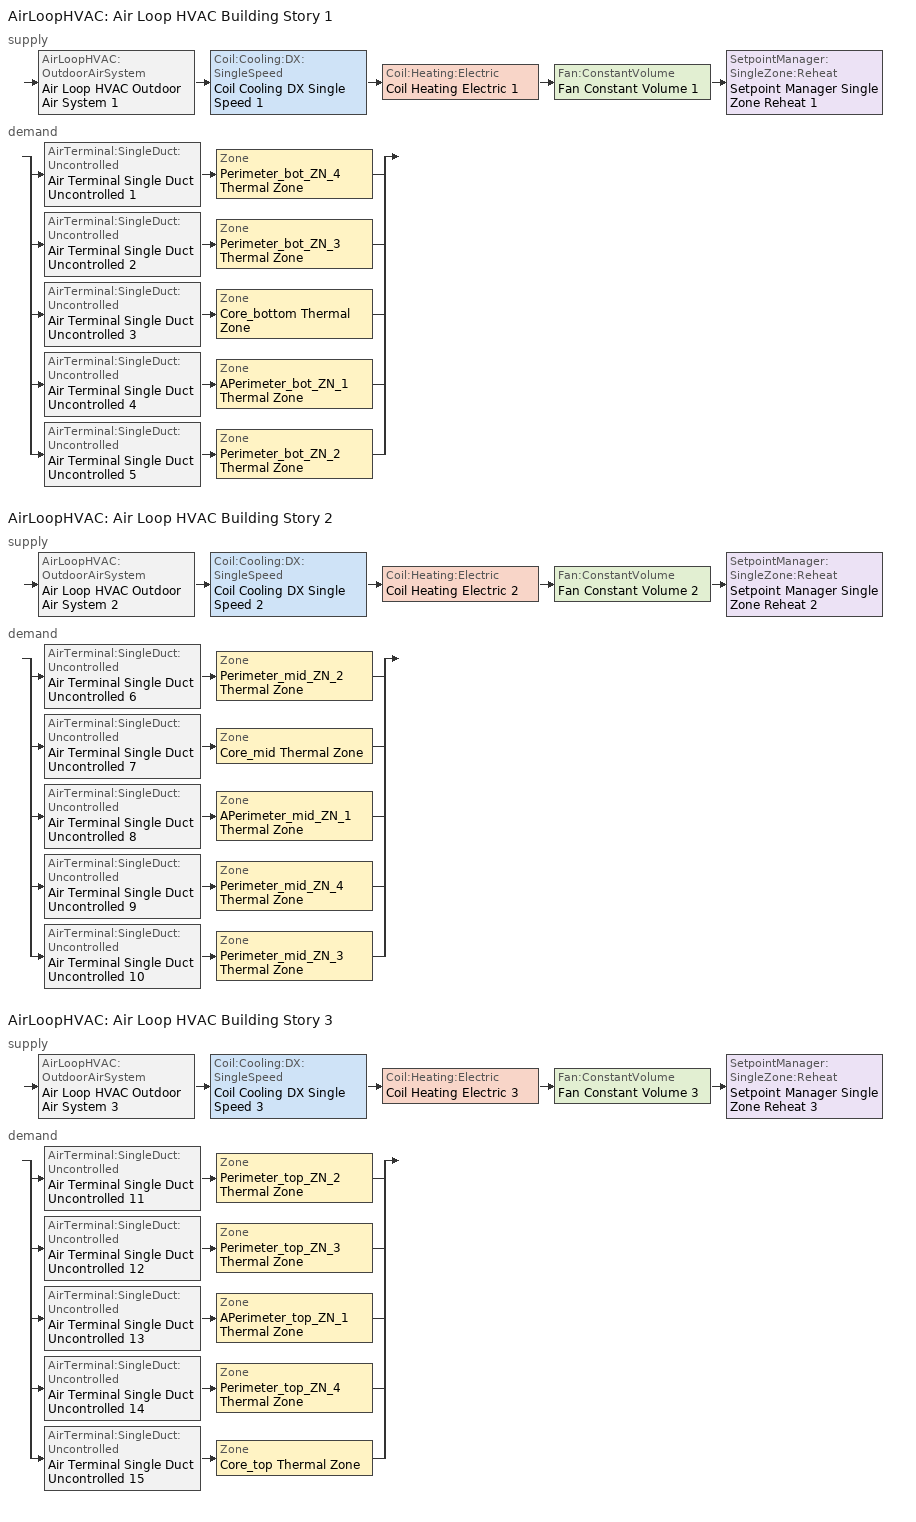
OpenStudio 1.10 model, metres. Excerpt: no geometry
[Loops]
AirLoopHVAC 'Air Loop HVAC Building Story 1'
 supply: AirLoopHVAC:OutdoorAirSystem 'Air Loop HVAC Outdoor Air System 1' > Coil:Cooling:DX:SingleSpeed 'Coil Cooling DX Single Speed 1' > Coil:Heating:Electric 'Coil Heating Electric 1' > Fan:ConstantVolume 'Fan Constant Volume 1' > SetpointManager:SingleZone:Reheat 'Setpoint Manager Single Zone Reheat 1'
 demand: split
  | AirTerminal:SingleDuct:Uncontrolled 'Air Terminal Single Duct Uncontrolled 1' > Zone 'Perimeter_bot_ZN_4 Thermal Zone'
  | AirTerminal:SingleDuct:Uncontrolled 'Air Terminal Single Duct Uncontrolled 2' > Zone 'Perimeter_bot_ZN_3 Thermal Zone'
  | AirTerminal:SingleDuct:Uncontrolled 'Air Terminal Single Duct Uncontrolled 3' > Zone 'Core_bottom Thermal Zone'
  | AirTerminal:SingleDuct:Uncontrolled 'Air Terminal Single Duct Uncontrolled 4' > Zone 'APerimeter_bot_ZN_1 Thermal Zone'
  | AirTerminal:SingleDuct:Uncontrolled 'Air Terminal Single Duct Uncontrolled 5' > Zone 'Perimeter_bot_ZN_2 Thermal Zone'
AirLoopHVAC 'Air Loop HVAC Building Story 2'
 supply: AirLoopHVAC:OutdoorAirSystem 'Air Loop HVAC Outdoor Air System 2' > Coil:Cooling:DX:SingleSpeed 'Coil Cooling DX Single Speed 2' > Coil:Heating:Electric 'Coil Heating Electric 2' > Fan:ConstantVolume 'Fan Constant Volume 2' > SetpointManager:SingleZone:Reheat 'Setpoint Manager Single Zone Reheat 2'
 demand: split
  | AirTerminal:SingleDuct:Uncontrolled 'Air Terminal Single Duct Uncontrolled 6' > Zone 'Perimeter_mid_ZN_2 Thermal Zone'
  | AirTerminal:SingleDuct:Uncontrolled 'Air Terminal Single Duct Uncontrolled 7' > Zone 'Core_mid Thermal Zone'
  | AirTerminal:SingleDuct:Uncontrolled 'Air Terminal Single Duct Uncontrolled 8' > Zone 'APerimeter_mid_ZN_1 Thermal Zone'
  | AirTerminal:SingleDuct:Uncontrolled 'Air Terminal Single Duct Uncontrolled 9' > Zone 'Perimeter_mid_ZN_4 Thermal Zone'
  | AirTerminal:SingleDuct:Uncontrolled 'Air Terminal Single Duct Uncontrolled 10' > Zone 'Perimeter_mid_ZN_3 Thermal Zone'
AirLoopHVAC 'Air Loop HVAC Building Story 3'
 supply: AirLoopHVAC:OutdoorAirSystem 'Air Loop HVAC Outdoor Air System 3' > Coil:Cooling:DX:SingleSpeed 'Coil Cooling DX Single Speed 3' > Coil:Heating:Electric 'Coil Heating Electric 3' > Fan:ConstantVolume 'Fan Constant Volume 3' > SetpointManager:SingleZone:Reheat 'Setpoint Manager Single Zone Reheat 3'
 demand: split
  | AirTerminal:SingleDuct:Uncontrolled 'Air Terminal Single Duct Uncontrolled 11' > Zone 'Perimeter_top_ZN_2 Thermal Zone'
  | AirTerminal:SingleDuct:Uncontrolled 'Air Terminal Single Duct Uncontrolled 12' > Zone 'Perimeter_top_ZN_3 Thermal Zone'
  | AirTerminal:SingleDuct:Uncontrolled 'Air Terminal Single Duct Uncontrolled 13' > Zone 'APerimeter_top_ZN_1 Thermal Zone'
  | AirTerminal:SingleDuct:Uncontrolled 'Air Terminal Single Duct Uncontrolled 14' > Zone 'Perimeter_top_ZN_4 Thermal Zone'
  | AirTerminal:SingleDuct:Uncontrolled 'Air Terminal Single Duct Uncontrolled 15' > Zone 'Core_top Thermal Zone'
[Sizing:Zone] Zone Cooling Design Supply Air Temperature {C}=12.8; Zone Heating Design Supply Air Temperature {C}=50; Zone Cooling Design Supply Air Humidity Ratio {kg-H2O/kg-air}=0.0085; Zone Heating Design Supply Air Humidity Ratio {kg-H2O/kg-air}=0.008; Cooling Design Air Flow Method=DesignDay; Cooling Design Air Flow Rate {m3/s}=0; Cooling Minimum Air Flow Fraction=0; Heating Design Air Flow Method=DesignDay; Heating Design Air Flow Rate {m3/s}=0; Heating Maximum Air Flow Fraction=0; Design Zone Air Distribution Effectiveness in Cooling Mode=1; Design Zone Air Distribution Effectiveness in Heating Mode=1
Perimeter_bot_ZN_4 Thermal Zone; Perimeter_mid_ZN_2 Thermal Zone; Core_mid Thermal Zone; APerimeter_mid_ZN_1 Thermal Zone; Perimeter_mid_ZN_4 Thermal Zone; Perimeter_bot_ZN_3 Thermal Zone; Perimeter_top_ZN_2 Thermal Zone; Perimeter_top_ZN_3 Thermal Zone; Core_bottom Thermal Zone; APerimeter_top_ZN_1 Thermal Zone; APerimeter_bot_ZN_1 Thermal Zone; Perimeter_top_ZN_4 Thermal Zone; Perimeter_mid_ZN_3 Thermal Zone; Perimeter_bot_ZN_2 Thermal Zone; Core_top Thermal Zone
[Zone equipment]
Perimeter_bot_ZN_4 Thermal Zone: Air Terminal Single Duct Uncontrolled 1
Perimeter_mid_ZN_2 Thermal Zone: Air Terminal Single Duct Uncontrolled 6
Core_mid Thermal Zone: Air Terminal Single Duct Uncontrolled 7
APerimeter_mid_ZN_1 Thermal Zone: Air Terminal Single Duct Uncontrolled 8
Perimeter_mid_ZN_4 Thermal Zone: Air Terminal Single Duct Uncontrolled 9
Perimeter_bot_ZN_3 Thermal Zone: Air Terminal Single Duct Uncontrolled 2
Perimeter_top_ZN_2 Thermal Zone: Air Terminal Single Duct Uncontrolled 11
Perimeter_top_ZN_3 Thermal Zone: Air Terminal Single Duct Uncontrolled 12
Core_bottom Thermal Zone: Air Terminal Single Duct Uncontrolled 3
APerimeter_top_ZN_1 Thermal Zone: Air Terminal Single Duct Uncontrolled 13
APerimeter_bot_ZN_1 Thermal Zone: Air Terminal Single Duct Uncontrolled 4
Perimeter_top_ZN_4 Thermal Zone: Air Terminal Single Duct Uncontrolled 14
Perimeter_mid_ZN_3 Thermal Zone: Air Terminal Single Duct Uncontrolled 10
Perimeter_bot_ZN_2 Thermal Zone: Air Terminal Single Duct Uncontrolled 5
Core_top Thermal Zone: Air Terminal Single Duct Uncontrolled 15
[AirLoopHVAC] Availability Schedule=AEDG Office HVAC Availability Schedule; Design Supply Air Flow Rate {m3/s}=AutoSize
Name | Availability Manager
Air Loop HVAC Building Story 1 | Availability Manager Night Cycle 1
Air Loop HVAC Building Story 2 | Availability Manager Night Cycle 2
Air Loop HVAC Building Story 3 | Availability Manager Night Cycle 3
[Sizing:System] Type of Load to Size On=Sensible; Design Outdoor Air Flow Rate {m3/s}=Autosize; Minimum System Air Flow Ratio=1; Preheat Design Temperature {C}=7; Preheat Design Humidity Ratio {kg-H2O/kg-Air}=0.008; Precool Design Temperature {C}=12.8; Precool Design Humidity Ratio {kg-H2O/kg-Air}=0.008; Central Cooling Design Supply Air Temperature {C}=12.8; Central Heating Design Supply Air Temperature {C}=40; Sizing Option=NonCoincident; 100% Outdoor Air in Cooling=No; 100% Outdoor Air in Heating=No; Central Cooling Design Supply Air Humidity Ratio {kg-H2O/kg-Air}=0.0085; Central Heating Design Supply Air Humidity Ratio {kg-H2O/kg-Air}=0.008; Cooling Design Air Flow Method=DesignDay; Cooling Design Air Flow Rate {m3/s}=0; Heating Design Air Flow Method=DesignDay; Heating Design Air Flow Rate {m3/s}=0; System Outdoor Air Method=ZoneSum; Zone Maximum Outdoor Air Fraction=1; Cooling Supply Air Flow Rate Per Floor Area {m3/s-m2}=0.00996765; Cooling Fraction of Autosized Cooling Supply Air Flow Rate=1; Cooling Supply Air Flow Rate Per Unit Cooling Capacity {m3/s-W}=3.94755e-05; Heating Supply Air Flow Rate Per Floor Area {m3/s-m2}=0.00996765; Heating Fraction of Autosized Heating Supply Air Flow Rate=1; Heating Fraction of Autosized Cooling Supply Air Flow Rate=1; Heating Supply Air Flow Rate Per Unit Heating Capacity {m3/s-W}=3.15882e-05; Cooling Design Capacity Method=CoolingDesignCapacity; Cooling Design Capacity {W}=autosize; Cooling Design Capacity Per Floor Area {W/m2}=234.7; Fraction of Autosized Cooling Design Capacity=1; Heating Design Capacity Method=HeatingDesignCapacity; Heating Design Capacity {W}=autosize; Heating Design Capacity Per Floor Area {W/m2}=157; Fraction of Autosized Heating Design Capacity=1; Central Cooling Capacity Control Method=OnOff
Air Loop HVAC Building Story 1; Air Loop HVAC Building Story 2; Air Loop HVAC Building Story 3
[Fan:ConstantVolume] Availability Schedule=Always On Discrete; Fan Efficiency=0.6; Pressure Rise {Pa}=500; Maximum Flow Rate {m3/s}=autosize; Motor Efficiency=0.9; Motor In Airstream Fraction=1
Fan Constant Volume 1; Fan Constant Volume 2; Fan Constant Volume 3
[Coil:Heating:Electric] Availability Schedule=Always On Discrete
Coil Heating Electric 1; Coil Heating Electric 2; Coil Heating Electric 3
[Coil:Cooling:DX:SingleSpeed] Availability Schedule=Always On Discrete; Rated Total Cooling Capacity {W}=autosize; Rated Sensible Heat Ratio=autosize; Rated COP {W/W}=3; Rated Air Flow Rate {m3/s}=autosize; Rated Evaporator Fan Power Per Volume Flow Rate {W/(m3/s)}=773.3; Condenser Type=AirCooled; Evaporative Condenser Effectiveness=0; Evaporative Condenser Air Flow Rate {m3/s}=Autosize; Evaporative Condenser Pump Rated Power Consumption {W}=Autosize; Crankcase Heater Capacity {W}=0; Maximum Outdoor Dry-Bulb Temperature for Crankcase Heater Operation {C}=0; Basin Heater Capacity {W/K}=0; Basin Heater Setpoint Temperature {C}=10
Name | Total Cooling Capacity Function of Temperature Curve | Total Cooling Capacity Function of Flow Fraction Curve | Energy Input Ratio Function of Temperature Curve | Energy Input Ratio Function of Flow Fraction Curve | Part Load Fraction Correlation Curve
Coil Cooling DX Single Speed 1 | Curve Biquadratic 1 | Curve Quadratic 1 | Curve Biquadratic 2 | Curve Quadratic 2 | Curve Quadratic 3
Coil Cooling DX Single Speed 2 | Curve Biquadratic 3 | Curve Quadratic 4 | Curve Biquadratic 4 | Curve Quadratic 5 | Curve Quadratic 6
Coil Cooling DX Single Speed 3 | Curve Biquadratic 5 | Curve Quadratic 7 | Curve Biquadratic 6 | Curve Quadratic 8 | Curve Quadratic 9
[Controller:OutdoorAir] Minimum Outdoor Air Flow Rate {m3/s}=autosize; Maximum Outdoor Air Flow Rate {m3/s}=autosize; Economizer Control Type=DifferentialEnthalpy; Economizer Control Action Type=ModulateFlow; Economizer Maximum Limit Dry-Bulb Temperature {C}=28; Economizer Maximum Limit Enthalpy {J/kg}=64000; Economizer Minimum Limit Dry-Bulb Temperature {C}=-100; Lockout Type=NoLockout; Minimum Limit Type=FixedMinimum; Maximum Fraction of Outdoor Air Schedule=AEDG Office Ventilation Schedule; High Humidity Control=No; Heat Recovery Bypass Control Type=BypassWhenOAFlowGreaterThanMinimum
Name | Controller Mechanical Ventilation
Controller Outdoor Air 1 | Controller Mechanical Ventilation 1
Controller Outdoor Air 2 | Controller Mechanical Ventilation 2
Controller Outdoor Air 3 | Controller Mechanical Ventilation 3
[Controller:MechanicalVentilation] Availability Schedule=Always On Discrete; System Outdoor Air Method=ZoneSum
Controller Mechanical Ventilation 1; Controller Mechanical Ventilation 2; Controller Mechanical Ventilation 3
[AvailabilityManager:NightCycle] Control Type=CycleOnAny; Thermostat Tolerance {deltaC}=1; Cycling Run Time {s}=3600
Availability Manager Night Cycle 1; Availability Manager Night Cycle 2; Availability Manager Night Cycle 3
[AirLoopHVAC:OutdoorAirSystem]
Name | Controller
Air Loop HVAC Outdoor Air System 1 | Controller Outdoor Air 1
Air Loop HVAC Outdoor Air System 2 | Controller Outdoor Air 2
Air Loop HVAC Outdoor Air System 3 | Controller Outdoor Air 3
[SetpointManager:SingleZone:Reheat] Minimum Supply Air Temperature {C}=10; Maximum Supply Air Temperature {C}=50
Name | Control Zone
Setpoint Manager Single Zone Reheat 1 | Perimeter_bot_ZN_4 Thermal Zone
Setpoint Manager Single Zone Reheat 2 | Perimeter_mid_ZN_2 Thermal Zone
Setpoint Manager Single Zone Reheat 3 | Perimeter_top_ZN_2 Thermal Zone
[AirTerminal:SingleDuct:Uncontrolled] Availability Schedule=Always On Discrete; Maximum Air Flow Rate {m3/s}=AutoSize
Air Terminal Single Duct Uncontrolled 1; Air Terminal Single Duct Uncontrolled 2; Air Terminal Single Duct Uncontrolled 3; Air Terminal Single Duct Uncontrolled 4; Air Terminal Single Duct Uncontrolled 5; Air Terminal Single Duct Uncontrolled 6; Air Terminal Single Duct Uncontrolled 7; Air Terminal Single Duct Uncontrolled 8; Air Terminal Single Duct Uncontrolled 9; Air Terminal Single Duct Uncontrolled 10; Air Terminal Single Duct Uncontrolled 11; Air Terminal Single Duct Uncontrolled 12; Air Terminal Single Duct Uncontrolled 13; Air Terminal Single Duct Uncontrolled 14; Air Terminal Single Duct Uncontrolled 15
[Curve:Biquadratic] Minimum Value of x {BasedOnField A2}=17; Maximum Value of x {BasedOnField A2}=22; Minimum Value of y {BasedOnField A3}=13; Maximum Value of y {BasedOnField A3}=46
Name | Coefficient1 Constant | Coefficient2 x | Coefficient3 x**2 | Coefficient4 y | Coefficient5 y**2 | Coefficient6 x*y
Curve Biquadratic 1; Curve Biquadratic 3; Curve Biquadratic 5 | 0.42415 | 0.04426 | -0.00042 | 0.00333 | -8e-005 | -0.00021
Curve Biquadratic 2; Curve Biquadratic 4; Curve Biquadratic 6 | 1.23649 | -0.02431 | 0.00057 | -0.01434 | 0.00063 | -0.00038
[Curve:Quadratic]
Name | Coefficient1 Constant | Coefficient2 x | Coefficient3 x**2 | Minimum Value of x {BasedOnField A2} | Maximum Value of x {BasedOnField A2}
Curve Quadratic 1; Curve Quadratic 4; Curve Quadratic 7 | 0.77136 | 0.34053 | -0.11088 | 0.75918 | 1.13877
Curve Quadratic 2; Curve Quadratic 5; Curve Quadratic 8 | 1.2055 | -0.32953 | 0.12308 | 0.75918 | 1.13877
Curve Quadratic 3; Curve Quadratic 6; Curve Quadratic 9 | 0.771 | 0.229 | 0 | 0 | 1
[Schedule:Constant]
Always On Discrete: Value=1
[Schedule:Ruleset]
Name | Default Day Schedule | Summer Design Day Schedule | Winter Design Day Schedule
AEDG Office Ventilation Schedule | AEDG Office Ventilation Schedule Weekday | AEDG Office Ventilation Schedule Summer Design Day | AEDG Office Ventilation Schedule Winter Design Day
AEDG Office HVAC Availability Schedule | AEDG Office HVAC Availability Schedule Weekday | AEDG Office HVAC Availability Schedule Summer Design Day | AEDG Office HVAC Availability Schedule Winter Design Day
[Schedule:Day]
AEDG Office Ventilation Schedule Weekday: 7, 0, 0, 22, 0, 1, 24, 0, 0
AEDG Office Ventilation Schedule Winter Design Day; AEDG Office Ventilation Schedule Summer Design Day; AEDG Office HVAC Availability Schedule Winter Design Day; AEDG Office HVAC Availability Schedule Summer Design Day: 24, 0, 1
AEDG Office Ventilation Schedule Saturday: 7, 0, 0, 18, 0, 1, 24, 0, 0
AEDG Office Ventilation Schedule Sunday; AEDG Office HVAC Availability Schedule Sunday: 24, 0, 0
AEDG Office HVAC Availability Schedule Weekday: 6, 0, 0, 22, 0, 1, 24, 0, 0
AEDG Office HVAC Availability Schedule Saturday: 6, 0, 0, 18, 0, 1, 24, 0, 0
[Schedule:Rule] Date Specification Type=DateRange; Start Month=1; Start Day=1; End Month=12; End Day=31
Name | Schedule Ruleset | Rule Order | Day Schedule | Apply Saturday | Apply Sunday
AEDG Office Ventilation Schedule Saturday Rule | AEDG Office Ventilation Schedule | 1 | AEDG Office Ventilation Schedule Saturday | Yes
AEDG Office Ventilation Schedule Sunday Rule | AEDG Office Ventilation Schedule | 0 | AEDG Office Ventilation Schedule Sunday |  | Yes
AEDG Office HVAC Availability Schedule Saturday Rule | AEDG Office HVAC Availability Schedule | 1 | AEDG Office HVAC Availability Schedule Saturday | Yes
AEDG Office HVAC Availability Schedule Sunday Rule | AEDG Office HVAC Availability Schedule | 0 | AEDG Office HVAC Availability Schedule Sunday |  | Yes
